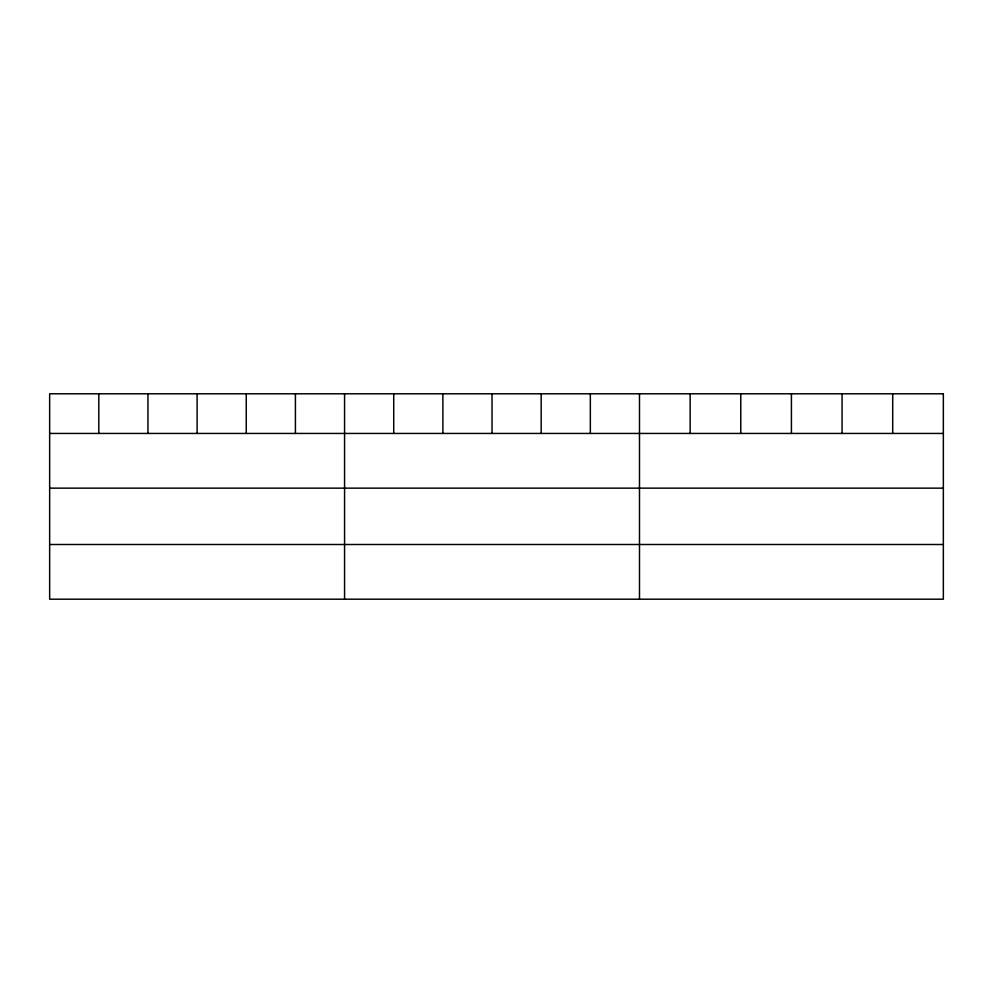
<?xml version="1.0" encoding="UTF-8"?>
<svg xmlns="http://www.w3.org/2000/svg" width="993" height="993" viewBox="0 0 993 993"><rect width="100%" height="100%" fill="white"/><g stroke="black" fill="none" stroke-linecap="round" stroke-linejoin="round"><path stroke-width="1.49" d="M49.65 433.444L943.35 433.444M49.65 488.146L943.35 488.146M49.65 544.499L943.35 544.499M892.707 393.799L892.707 433.444M842.064 393.799L842.064 433.444M791.421 393.799L791.421 433.444M740.778 393.799L740.778 433.444M690.135 393.799L690.135 433.444M639.492 393.799L639.492 599.201M590.339 393.799L590.339 433.444M541.185 393.799L541.185 433.444M492.031 393.799L492.031 433.444M442.878 393.799L442.878 433.444M393.724 393.799L393.724 433.444M344.571 393.799L344.571 599.201M295.418 393.799L295.418 433.444M246.264 393.799L246.264 433.444M197.111 393.799L197.111 433.444M147.957 393.799L147.957 433.444M98.803 393.799L98.803 433.444M943.35 393.799L49.65 393.799L49.65 599.201L943.35 599.201L943.35 393.799"/></g></svg>
